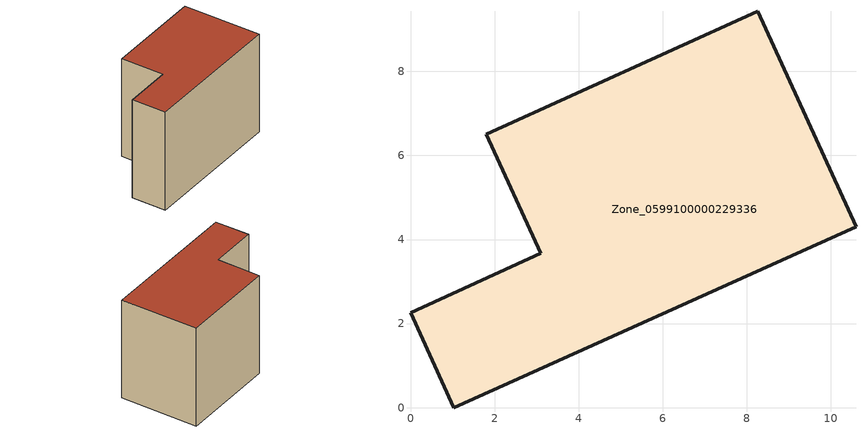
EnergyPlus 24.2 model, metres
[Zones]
Zone_0599100000229336
 floor ground (C_G): 0,2.26 3.1,3.67 1.8,6.51 8.26,9.43 10.6,4.3 1.03,0 z0
 wall outside (C_F): 3.1,3.67 0,2.26 1.03,0 10.6,4.3 8.26,9.43 1.8,6.51 3.1,3.67 z0:7.42
 roof outside (C_R): 8.26,9.43 1.8,6.51 3.1,3.67 0,2.26 1.03,0 10.6,4.3 z7.42
[BUILDING]
Pand.0599100000229336: North Axis=0; Terrain=City; Loads Convergence Tolerance Value=0.04; Temperature Convergence Tolerance Value=0.4; Solar Distribution=FullExterior; Maximum Number of Warmup Days=25; Minimum Number of Warmup Days=1
[Site:Location]
Rotterdam.The.Hague.AP_ZH_NLD Design_Conditions: Latitude=51.96; Longitude=4.45; Time Zone=1; Elevation=-4.5
[SITE:GROUNDTEMPERATURE:BUILDINGSURFACE]
18, 18, 18, 18, 18, 18, 18, 18, 18, 18, 18, 18
[MATERIAL] Thermal Absorptance=0.9; Solar Absorptance=0.7; Visible Absorptance=0.7
Name | Roughness | Thickness | Conductivity | Density | Specific Heat
G.TI.1946 | MediumSmooth | 0.15 | 1 | 540 | 1210
F.TI.1946 | Rough | 0.3 | 0.857143 | 1920 | 840
R.TI.1946 | MediumRough | 0.2 | 0.1 | 1500 | 1000
[CONSTRUCTION]
C_G: G.TI.1946
C_F: F.TI.1946
C_R: R.TI.1946
[ZONE]
Zone_0599100000229336: Type=1; Multiplier=1; Ceiling Height=Autocalculate; Volume=Autocalculate; Floor Area=autocalculate; Part of Total Floor Area=Yes
[ZONEINFILTRATION:DESIGNFLOWRATE]
Infil_Zone_0599100000229336: Zone or ZoneList or Space or SpaceList=Zone_0599100000229336; Schedule=AlwaysOn; Design Flow Rate Calculation Method=Flow/Area; Flow Rate per Floor Area=0.003; Constant Term Coefficient=1; Temperature Term Coefficient=0; Velocity Term Coefficient=0; Velocity Squared Term Coefficient=0
[HVACTEMPLATE:ZONE:IDEALLOADSAIRSYSTEM]
Zone_0599100000229336: Maximum Heating Supply Air Temperature=50; Minimum Cooling Supply Air Temperature=13; Maximum Heating Supply Air Humidity Ratio=0.0156; Minimum Cooling Supply Air Humidity Ratio=0.0077; Heating Limit=NoLimit; Cooling Limit=NoLimit; Dehumidification Control Type=ConstantSensibleHeatRatio; Cooling Sensible Heat Ratio=0.7; Dehumidification Setpoint=60; Humidification Control Type=None; Humidification Setpoint=30; Outdoor Air Method=None; Outdoor Air Flow Rate per Person=0.00944; Outdoor Air Flow Rate per Zone Floor Area=0; Outdoor Air Flow Rate per Zone=0; Demand Controlled Ventilation Type=None; Outdoor Air Economizer Type=NoEconomizer; Heat Recovery Type=None; Sensible Heat Recovery Effectiveness=0.7; Latent Heat Recovery Effectiveness=0.65
[ZONECONTROL:THERMOSTAT]
ThermostatControl_Zone_0599100000229336: Zone or ZoneList=Zone_0599100000229336; Control Type Schedule=DualSetpointControlType; Control 1=Thermostat_Zone_0599100000229336; Temperature Difference Between Cutout And Setpoint=0
[THERMOSTATSETPOINT:DUALSETPOINT]
Thermostat_Zone_0599100000229336: Heating Setpoint Temperature Schedule=HeatingSetpoint_Zone_0599100000229336; Cooling Setpoint Temperature Schedule=CoolingSetpoint_Zone_0599100000229336
[SCHEDULE:COMPACT]
HeatingSetpoint_Zone_0599100000229336: Through: 12/31, For: AllDays, Until: 24:00, 21
CoolingSetpoint_Zone_0599100000229336: Through: 12/31, For: AllDays, Until: 24:00, 24
DualSetpointControlType: Through: 12/31, For: AllDays, Until: 24:00, 4
AlwaysOn: Through: 12/31, For: AllDays, Until: 24:00, 1
